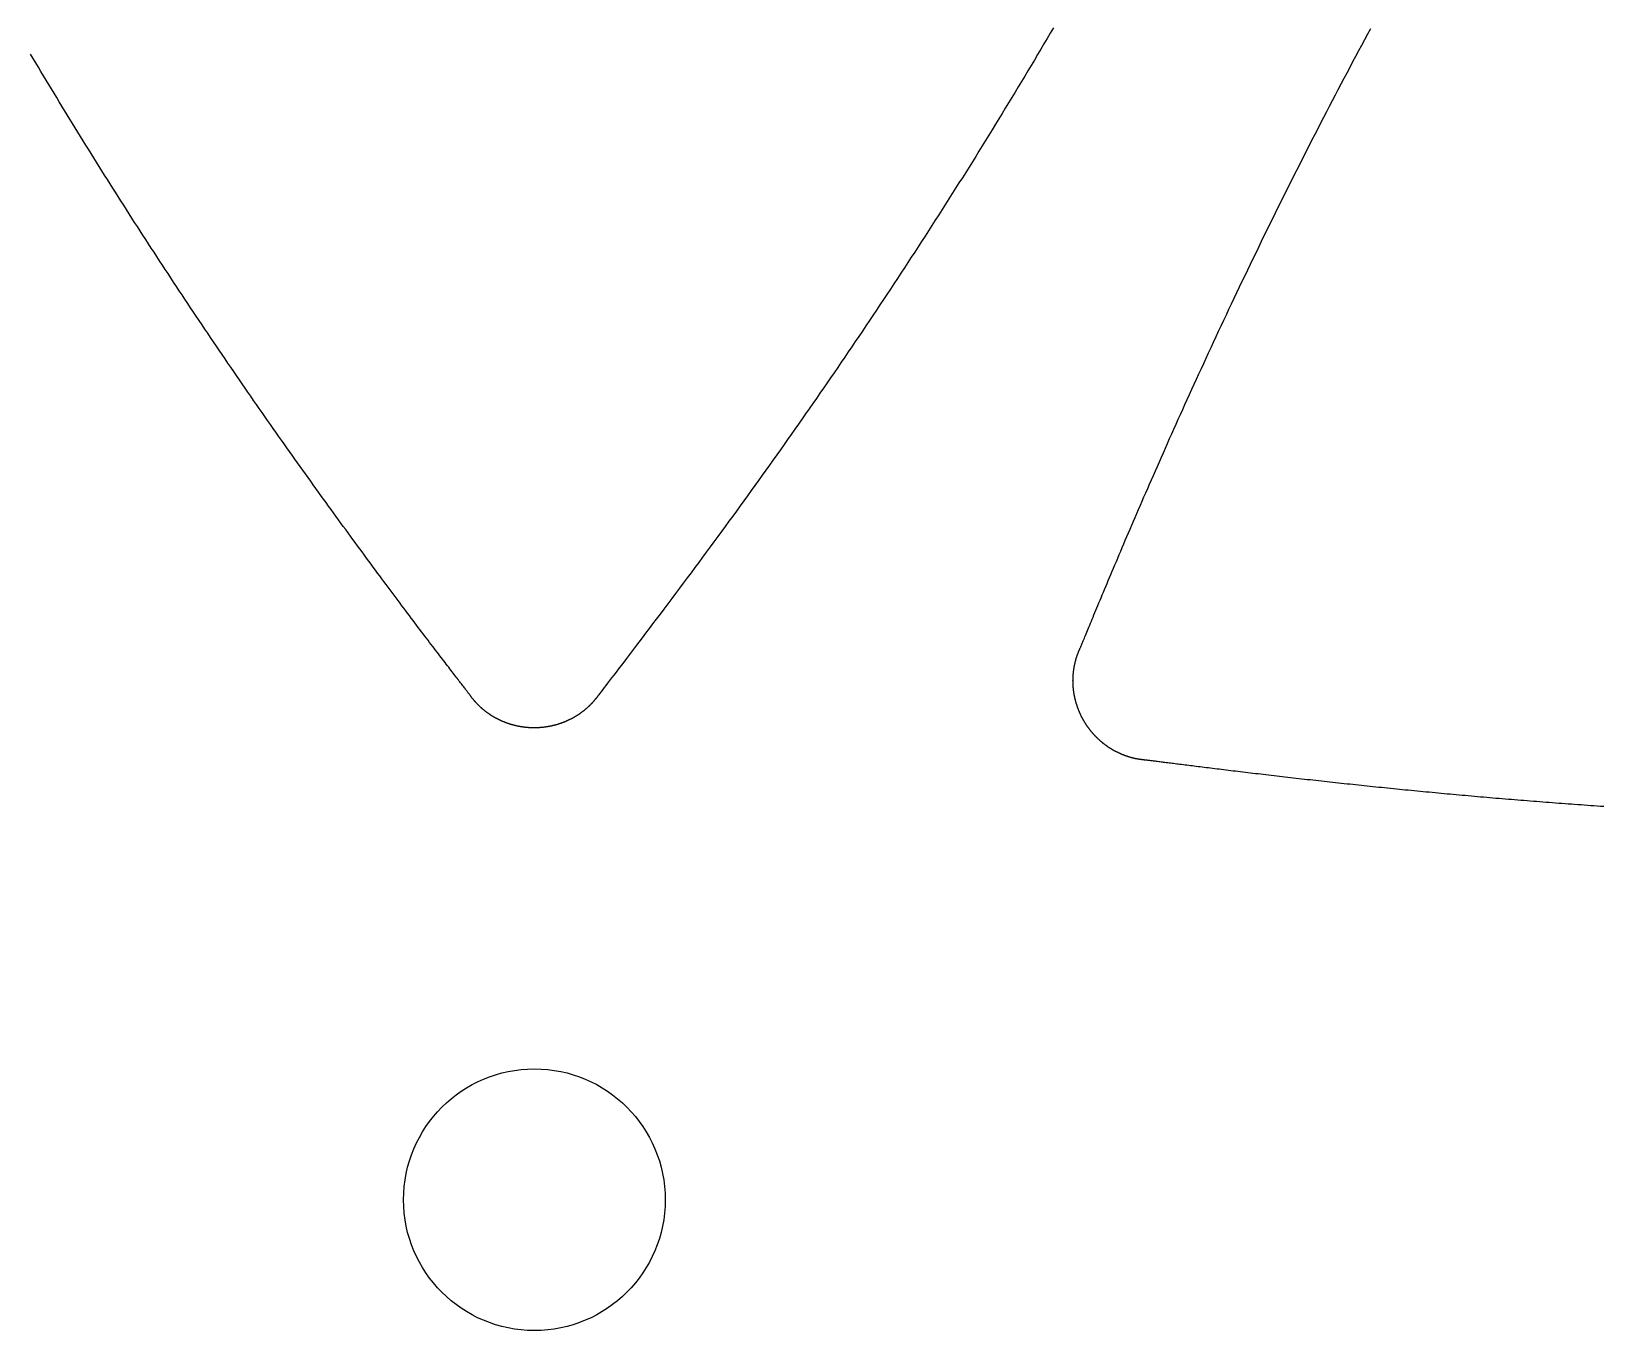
# Model space of a CAD drawing. Extents: x -3 to 136, y 0 to 121.
# Drawn here: x 77.57 to 95.56, y 30.37 to 45.26 of the extents above; entities that cross this region are included whole.
import ezdxf

# ---------------------------------------------------------------- set-up
doc = ezdxf.new("R2010")
doc.units = 0
doc.layers.get('0').update_dxf_attribs({"linetype": 'CONTINUOUS'})

msp = doc.modelspace()

# ---------------------------------------------------------------- linework, layer by layer
for points in [[(89.2837, 45.3009, 0), (89.2474, 45.2391, 0), (89.211, 45.1773, 0), (89.1745, 45.1155, 0), (89.138, 45.0538, 0), (89.1014, 44.9921, 0), (89.0648, 44.9305, 0), (89.028, 44.8689, 0), (88.9912, 44.8073, 0), (88.9543, 44.7457, 0), (88.9173, 44.6842, 0), (88.8803, 44.6227, 0), (88.8432, 44.5613, 0), (88.806, 44.4999, 0), (88.7687, 44.4385, 0), (88.7314, 44.3771, 0), (88.694, 44.3158, 0), (88.6565, 44.2544, 0), (88.6189, 44.1932, 0), (88.5812, 44.1319, 0), (88.5435, 44.0707, 0), (88.5057, 44.0095, 0), (88.4678, 43.9483, 0), (88.4299, 43.8872, 0), (88.3918, 43.8261, 0), (88.3537, 43.765, 0), (88.3155, 43.7039, 0), (88.2773, 43.6428, 0), (88.2389, 43.5818, 0), (88.2005, 43.5208, 0), (88.162, 43.4598, 0), (88.1234, 43.3989, 0), (88.0847, 43.338, 0), (88.046, 43.2771, 0), (88.0072, 43.2162, 0), (87.9683, 43.1553, 0), (87.9293, 43.0945, 0), (87.8902, 43.0336, 0), (87.851, 42.9728, 0), (87.8118, 42.912, 0), (87.7725, 42.8513, 0), (87.7331, 42.7905, 0), (87.6936, 42.7298, 0), (87.6541, 42.6691, 0), (87.6144, 42.6084, 0), (87.5747, 42.5477, 0), (87.5349, 42.487, 0), (87.495, 42.4264, 0), (87.455, 42.3658, 0), (87.4149, 42.3051, 0), (87.3748, 42.2445, 0), (87.3346, 42.184, 0), (87.2943, 42.1235, 0), (87.2541, 42.0632, 0), (87.2138, 42.003, 0), (87.1735, 41.9429, 0), (87.1332, 41.8828, 0), (87.0929, 41.8229, 0), (87.0525, 41.7631, 0), (87.0121, 41.7034, 0), (86.9717, 41.6437, 0), (86.9313, 41.5842, 0), (86.8908, 41.5247, 0), (86.8503, 41.4653, 0), (86.8097, 41.4059, 0), (86.7691, 41.3467, 0), (86.7284, 41.2875, 0), (86.6877, 41.2284, 0), (86.647, 41.1693, 0), (86.6062, 41.1103, 0), (86.5653, 41.0513, 0), (86.5244, 40.9924, 0), (86.4834, 40.9336, 0), (86.4424, 40.8748, 0), (86.4013, 40.816, 0), (86.3601, 40.7573, 0), (86.3189, 40.6986, 0), (86.2776, 40.6399, 0), (86.2363, 40.5812, 0), (86.1948, 40.5226, 0), (86.1533, 40.464, 0), (86.1117, 40.4054, 0), (86.07, 40.3468, 0), (86.0283, 40.2882, 0), (85.9865, 40.2297, 0), (85.9445, 40.1711, 0), (85.9025, 40.1125, 0), (85.8604, 40.054, 0), (85.8182, 39.9954, 0), (85.7759, 39.9368, 0), (85.7335, 39.8782, 0), (85.691, 39.8195, 0), (85.6485, 39.7609, 0), (85.6058, 39.7022, 0), (85.563, 39.6435, 0), (85.5201, 39.5848, 0), (85.477, 39.526, 0), (85.4339, 39.4672, 0), (85.3906, 39.4083, 0), (85.3473, 39.3494, 0), (85.3038, 39.2904, 0), (85.2602, 39.2314, 0), (85.2165, 39.1723, 0), (85.1726, 39.1132, 0), (85.1286, 39.054, 0), (85.0845, 38.9947, 0), (85.0402, 38.9354, 0), (84.9959, 38.876, 0), (84.9513, 38.8165, 0), (84.9067, 38.7569, 0), (84.8619, 38.6973, 0), (84.8173, 38.638, 0), (84.7735, 38.5799, 0), (84.7305, 38.5229, 0), (84.6884, 38.4672, 0), (84.6472, 38.4128, 0), (84.6069, 38.3597, 0), (84.5677, 38.308, 0), (84.5296, 38.2577, 0), (84.4925, 38.209, 0), (84.4566, 38.1619, 0), (84.4219, 38.1164, 0), (84.3885, 38.0725, 0), (84.3564, 38.0304, 0), (84.3256, 37.9901, 0), (84.2962, 37.9516, 0), (84.2683, 37.9151, 0), (84.2418, 37.8805, 0), (84.217, 37.8479, 0), (84.1937, 37.8174, 0), (84.172, 37.7891, 0), (84.1521, 37.7629, 0), (84.1338, 37.739, 0), (84.1174, 37.7173, 0), (84.1028, 37.698, 0), (84.0901, 37.6812, 0), (84.0793, 37.6667, 0), (84.0705, 37.6549, 0), (84.0637, 37.6456, 0)], [(89.5847, 38.1782, 0), (89.5873, 38.1838, 0), (89.5901, 38.1904, 0), (89.5934, 38.1978, 0), (89.5969, 38.2061, 0), (89.6008, 38.2153, 0), (89.6051, 38.2253, 0), (89.6096, 38.2362, 0), (89.6146, 38.2479, 0), (89.6198, 38.2605, 0), (89.6254, 38.2739, 0), (89.6313, 38.2881, 0), (89.6376, 38.3032, 0), (89.6442, 38.3191, 0), (89.6511, 38.3357, 0), (89.6583, 38.3532, 0), (89.6659, 38.3715, 0), (89.6738, 38.3906, 0), (89.682, 38.4105, 0), (89.6905, 38.4311, 0), (89.6994, 38.4525, 0), (89.7086, 38.4747, 0), (89.718, 38.4977, 0), (89.7279, 38.5214, 0), (89.738, 38.5459, 0), (89.7484, 38.5711, 0), (89.7592, 38.597, 0), (89.7702, 38.6237, 0), (89.7816, 38.6511, 0), (89.7933, 38.6792, 0), (89.8053, 38.708, 0), (89.8175, 38.7376, 0), (89.8301, 38.7678, 0), (89.843, 38.7988, 0), (89.8562, 38.8304, 0), (89.8697, 38.8627, 0), (89.8835, 38.8957, 0), (89.8976, 38.9293, 0), (89.912, 38.9637, 0), (89.9267, 38.9986, 0), (89.9417, 39.0343, 0), (89.957, 39.0706, 0), (89.9725, 39.1075, 0), (89.9884, 39.145, 0), (90.0045, 39.1832, 0), (90.021, 39.222, 0), (90.0377, 39.2615, 0), (90.0547, 39.3015, 0), (90.0719, 39.3421, 0), (90.0895, 39.3834, 0), (90.1073, 39.4252, 0), (90.1255, 39.4676, 0), (90.1438, 39.5106, 0), (90.1625, 39.5542, 0), (90.1815, 39.5983, 0), (90.2007, 39.643, 0), (90.2202, 39.6883, 0), (90.2399, 39.7341, 0), (90.26, 39.7804, 0), (90.2803, 39.8273, 0), (90.3008, 39.8747, 0), (90.3216, 39.9227, 0), (90.3427, 39.9711, 0), (90.3641, 40.0201, 0), (90.3857, 40.0696, 0), (90.4076, 40.1196, 0), (90.4297, 40.17, 0), (90.4521, 40.221, 0), (90.4747, 40.2725, 0), (90.4976, 40.3244, 0), (90.5208, 40.3768, 0), (90.5442, 40.4296, 0), (90.5678, 40.4829, 0), (90.5917, 40.5367, 0), (90.6159, 40.5909, 0), (90.6403, 40.6456, 0), (90.6649, 40.7007, 0), (90.6898, 40.7562, 0), (90.7149, 40.8121, 0), (90.7403, 40.8685, 0), (90.7659, 40.9252, 0), (90.7917, 40.9824, 0), (90.8178, 41.04, 0), (90.8441, 41.0979, 0), (90.8706, 41.1563, 0), (90.8974, 41.215, 0), (90.9244, 41.2741, 0), (90.9516, 41.3335, 0), (90.9791, 41.3933, 0), (91.0068, 41.4535, 0), (91.0347, 41.514, 0), (91.0629, 41.5749, 0), (91.0912, 41.6361, 0), (91.1198, 41.6976, 0), (91.1486, 41.7595, 0), (91.1776, 41.8217, 0), (91.2069, 41.8842, 0), (91.2363, 41.947, 0), (91.266, 42.01, 0), (91.2959, 42.0734, 0), (91.326, 42.1371, 0), (91.3563, 42.2011, 0), (91.3868, 42.2653, 0), (91.4175, 42.3298, 0), (91.4485, 42.3946, 0), (91.4796, 42.4596, 0), (91.5109, 42.5249, 0), (91.5425, 42.5904, 0), (91.5741, 42.6559, 0), (91.6058, 42.7214, 0), (91.6376, 42.7869, 0), (91.6694, 42.8522, 0), (91.7012, 42.9175, 0), (91.7331, 42.9828, 0), (91.7651, 43.0479, 0), (91.7971, 43.113, 0), (91.8292, 43.1781, 0), (91.8614, 43.2431, 0), (91.8936, 43.308, 0), (91.9258, 43.3728, 0), (91.9581, 43.4376, 0), (91.9905, 43.5024, 0), (92.0229, 43.567, 0), (92.0554, 43.6317, 0), (92.0879, 43.6962, 0), (92.1205, 43.7607, 0), (92.1532, 43.8251, 0), (92.1859, 43.8895, 0), (92.2187, 43.9538, 0), (92.2515, 44.0181, 0), (92.2844, 44.0823, 0), (92.3173, 44.1465, 0), (92.3503, 44.2106, 0), (92.3834, 44.2746, 0), (92.4165, 44.3386, 0), (92.4497, 44.4025, 0), (92.4829, 44.4664, 0), (92.5163, 44.5302, 0), (92.5496, 44.594, 0), (92.5831, 44.6577, 0), (92.6165, 44.7213, 0), (92.6501, 44.7849, 0), (92.6837, 44.8485, 0), (92.7174, 44.912, 0), (92.7511, 44.9755, 0), (92.7849, 45.0389, 0), (92.8188, 45.1022, 0), (92.8527, 45.1655, 0), (92.8867, 45.2288, 0), (92.9208, 45.292, 0)], [(82.5973, 37.6456, 0), (82.5944, 37.6496, 0), (82.5911, 37.6541, 0), (82.5874, 37.6591, 0), (82.5834, 37.6646, 0), (82.5789, 37.6706, 0), (82.574, 37.677, 0), (82.5688, 37.684, 0), (82.5632, 37.6914, 0), (82.5573, 37.6992, 0), (82.5509, 37.7076, 0), (82.5442, 37.7164, 0), (82.5371, 37.7257, 0), (82.5297, 37.7355, 0), (82.5219, 37.7457, 0), (82.5137, 37.7564, 0), (82.5052, 37.7675, 0), (82.4963, 37.7791, 0), (82.4871, 37.7911, 0), (82.4775, 37.8036, 0), (82.4676, 37.8165, 0), (82.4573, 37.8299, 0), (82.4467, 37.8438, 0), (82.4358, 37.858, 0), (82.4245, 37.8727, 0), (82.4129, 37.8879, 0), (82.4009, 37.9035, 0), (82.3886, 37.9195, 0), (82.376, 37.9359, 0), (82.3631, 37.9528, 0), (82.3499, 37.9701, 0), (82.3363, 37.9878, 0), (82.3224, 38.0059, 0), (82.3082, 38.0245, 0), (82.2937, 38.0435, 0), (82.2788, 38.0629, 0), (82.2637, 38.0827, 0), (82.2483, 38.1029, 0), (82.2325, 38.1235, 0), (82.2165, 38.1445, 0), (82.2001, 38.166, 0), (82.1835, 38.1878, 0), (82.1666, 38.21, 0), (82.1494, 38.2326, 0), (82.1319, 38.2556, 0), (82.1141, 38.279, 0), (82.096, 38.3028, 0), (82.0776, 38.327, 0), (82.059, 38.3516, 0), (82.0401, 38.3765, 0), (82.0209, 38.4019, 0), (82.0015, 38.4276, 0), (81.9817, 38.4537, 0), (81.9618, 38.4801, 0), (81.9415, 38.5069, 0), (81.921, 38.5341, 0), (81.9002, 38.5617, 0), (81.8792, 38.5896, 0), (81.8579, 38.6179, 0), (81.8364, 38.6465, 0), (81.8146, 38.6755, 0), (81.7926, 38.7049, 0), (81.7703, 38.7346, 0), (81.7478, 38.7647, 0), (81.7251, 38.7951, 0), (81.7021, 38.8258, 0), (81.6789, 38.8569, 0), (81.6554, 38.8884, 0), (81.6318, 38.9201, 0), (81.6079, 38.9523, 0), (81.5837, 38.9847, 0), (81.5594, 39.0175, 0), (81.5348, 39.0506, 0), (81.51, 39.084, 0), (81.485, 39.1178, 0), (81.4598, 39.1519, 0), (81.4344, 39.1863, 0), (81.4088, 39.221, 0), (81.383, 39.256, 0), (81.3569, 39.2914, 0), (81.3307, 39.3271, 0), (81.3043, 39.363, 0), (81.2776, 39.3993, 0), (81.2508, 39.4359, 0), (81.2238, 39.4728, 0), (81.1966, 39.51, 0), (81.1693, 39.5475, 0), (81.1417, 39.5853, 0), (81.114, 39.6233, 0), (81.086, 39.6617, 0), (81.058, 39.7004, 0), (81.0297, 39.7393, 0), (81.0013, 39.7785, 0), (80.9727, 39.818, 0), (80.9439, 39.8578, 0), (80.915, 39.8979, 0), (80.8859, 39.9382, 0), (80.8566, 39.9788, 0), (80.8272, 40.0197, 0), (80.7977, 40.0609, 0), (80.768, 40.1023, 0), (80.7381, 40.144, 0), (80.7081, 40.1859, 0), (80.678, 40.2281, 0), (80.6477, 40.2706, 0), (80.6173, 40.3133, 0), (80.5867, 40.3563, 0), (80.5561, 40.3995, 0), (80.5252, 40.4429, 0), (80.4943, 40.4866, 0), (80.4632, 40.5306, 0), (80.432, 40.5748, 0), (80.4007, 40.6192, 0), (80.3693, 40.6639, 0), (80.3377, 40.7088, 0), (80.3061, 40.7539, 0), (80.2743, 40.7993, 0), (80.2424, 40.8449, 0), (80.2104, 40.8907, 0), (80.1783, 40.9367, 0), (80.1462, 40.983, 0), (80.1139, 41.0294, 0), (80.0815, 41.0761, 0), (80.049, 41.123, 0), (80.0164, 41.1702, 0), (79.9838, 41.2175, 0), (79.951, 41.265, 0), (79.9182, 41.3127, 0), (79.8853, 41.3607, 0), (79.8523, 41.4088, 0), (79.8192, 41.4572, 0), (79.7861, 41.5057, 0), (79.7529, 41.5544, 0), (79.7197, 41.6031, 0), (79.6866, 41.6518, 0), (79.6536, 41.7006, 0), (79.6206, 41.7493, 0), (79.5877, 41.7981, 0), (79.5548, 41.8468, 0), (79.5219, 41.8956, 0), (79.4892, 41.9444, 0), (79.4564, 41.9932, 0), (79.4238, 42.042, 0), (79.3912, 42.0908, 0), (79.3586, 42.1396, 0), (79.3261, 42.1885, 0), (79.2936, 42.2373, 0), (79.2612, 42.2862, 0), (79.2289, 42.335, 0), (79.1966, 42.3839, 0), (79.1643, 42.4328, 0), (79.1321, 42.4817, 0), (79.1, 42.5307, 0), (79.0679, 42.5796, 0), (79.0359, 42.6286, 0), (79.0039, 42.6775, 0), (78.972, 42.7265, 0), (78.9401, 42.7755, 0), (78.9082, 42.8245, 0), (78.8765, 42.8735, 0), (78.8447, 42.9226, 0), (78.813, 42.9716, 0), (78.7814, 43.0207, 0), (78.7498, 43.0698, 0), (78.7183, 43.1189, 0), (78.6868, 43.168, 0), (78.6554, 43.2171, 0), (78.624, 43.2663, 0), (78.5927, 43.3154, 0), (78.5614, 43.3646, 0), (78.5302, 43.4138, 0), (78.499, 43.463, 0), (78.4679, 43.5122, 0), (78.4368, 43.5615, 0), (78.4058, 43.6107, 0), (78.3748, 43.66, 0), (78.3439, 43.7093, 0), (78.313, 43.7587, 0), (78.2822, 43.808, 0), (78.2514, 43.8574, 0), (78.2207, 43.9067, 0), (78.19, 43.9561, 0), (78.1594, 44.0055, 0), (78.1288, 44.055, 0), (78.0982, 44.1044, 0), (78.0678, 44.1539, 0), (78.0373, 44.2034, 0), (78.0069, 44.2529, 0), (77.9766, 44.3025, 0), (77.9463, 44.352, 0), (77.916, 44.4016, 0), (77.8858, 44.4512, 0), (77.8557, 44.5008, 0), (77.8256, 44.5505, 0), (77.7955, 44.6001, 0), (77.7655, 44.6498, 0), (77.7355, 44.6995, 0), (77.7056, 44.7493, 0), (77.6757, 44.799, 0), (77.6459, 44.8488, 0), (77.6161, 44.8986, 0), (77.5864, 44.9484, 0), (77.5567, 44.9983, 0)], [(90.3179, 36.9083, 0), (90.3135, 36.9087, 0), (90.309, 36.9092, 0), (90.3046, 36.9097, 0), (90.3002, 36.9102, 0), (90.2958, 36.9107, 0), (90.2914, 36.9113, 0), (90.2869, 36.9119, 0), (90.2825, 36.9125, 0), (90.2781, 36.9132, 0), (90.2737, 36.9138, 0), (90.2693, 36.9145, 0), (90.2649, 36.9152, 0), (90.2605, 36.9159, 0), (90.2562, 36.9167, 0), (90.2518, 36.9175, 0), (90.2474, 36.9183, 0), (90.243, 36.9191, 0), (90.2387, 36.9199, 0), (90.2343, 36.9208, 0), (90.2299, 36.9217, 0), (90.2256, 36.9226, 0), (90.2212, 36.9235, 0), (90.2169, 36.9244, 0), (90.2126, 36.9254, 0), (90.2082, 36.9264, 0), (90.2039, 36.9274, 0), (90.1996, 36.9285, 0), (90.1953, 36.9295, 0), (90.191, 36.9306, 0), (90.1867, 36.9317, 0), (90.1824, 36.9329, 0), (90.1781, 36.934, 0), (90.1738, 36.9352, 0), (90.1695, 36.9364, 0), (90.1652, 36.9376, 0), (90.161, 36.9388, 0), (90.1567, 36.9401, 0), (90.1524, 36.9414, 0), (90.1482, 36.9427, 0), (90.1439, 36.944, 0), (90.1397, 36.9453, 0), (90.1355, 36.9467, 0), (90.1313, 36.9481, 0), (90.127, 36.9495, 0), (90.1228, 36.9509, 0), (90.1186, 36.9524, 0), (90.1144, 36.9539, 0), (90.1102, 36.9554, 0), (90.1061, 36.9569, 0), (90.1019, 36.9584, 0), (90.0977, 36.96, 0), (90.0936, 36.9616, 0), (90.0894, 36.9632, 0), (90.0853, 36.9648, 0), (90.0811, 36.9664, 0), (90.077, 36.9681, 0), (90.0729, 36.9698, 0), (90.0688, 36.9715, 0), (90.0647, 36.9732, 0), (90.0606, 36.975, 0), (90.0565, 36.9767, 0), (90.0524, 36.9785, 0), (90.0483, 36.9803, 0), (90.0443, 36.9822, 0), (90.0402, 36.984, 0), (90.0362, 36.9859, 0), (90.0321, 36.9878, 0), (90.0281, 36.9897, 0), (90.0241, 36.9916, 0), (90.0201, 36.9936, 0), (90.0161, 36.9956, 0), (90.0121, 36.9975, 0), (90.0081, 36.9996, 0), (90.0041, 37.0016, 0), (90.0002, 37.0036, 0), (89.9962, 37.0057, 0), (89.9923, 37.0078, 0), (89.9884, 37.0099, 0), (89.9845, 37.0121, 0), (89.9805, 37.0142, 0), (89.9767, 37.0164, 0), (89.9728, 37.0186, 0), (89.9689, 37.0208, 0), (89.965, 37.023, 0), (89.9612, 37.0252, 0), (89.9574, 37.0275, 0), (89.9535, 37.0298, 0), (89.9497, 37.0321, 0), (89.9459, 37.0344, 0), (89.9421, 37.0367, 0), (89.9383, 37.0391, 0), (89.9346, 37.0415, 0), (89.9308, 37.0439, 0), (89.9271, 37.0463, 0), (89.9234, 37.0487, 0), (89.9196, 37.0511, 0), (89.9159, 37.0536, 0), (89.9122, 37.0561, 0), (89.9086, 37.0586, 0), (89.9049, 37.0611, 0), (89.9012, 37.0636, 0), (89.8976, 37.0662, 0), (89.894, 37.0688, 0), (89.8903, 37.0714, 0), (89.8867, 37.074, 0), (89.8831, 37.0766, 0), (89.8796, 37.0792, 0), (89.876, 37.0819, 0), (89.8724, 37.0846, 0), (89.8689, 37.0873, 0), (89.8654, 37.09, 0), (89.8619, 37.0927, 0), (89.8584, 37.0955, 0), (89.8549, 37.0982, 0), (89.8514, 37.101, 0), (89.8479, 37.1038, 0), (89.8445, 37.1066, 0), (89.8411, 37.1094, 0), (89.8376, 37.1123, 0), (89.8342, 37.1152, 0), (89.8308, 37.118, 0), (89.8275, 37.1209, 0), (89.8241, 37.1239, 0), (89.8208, 37.1268, 0), (89.8174, 37.1297, 0), (89.8141, 37.1327, 0), (89.8108, 37.1357, 0), (89.8075, 37.1387, 0), (89.8042, 37.1417, 0), (89.801, 37.1447, 0), (89.7977, 37.1478, 0), (89.7945, 37.1508, 0), (89.7912, 37.1539, 0), (89.788, 37.157, 0), (89.7848, 37.1601, 0), (89.7817, 37.1632, 0), (89.7785, 37.1664, 0), (89.7754, 37.1695, 0), (89.7722, 37.1727, 0), (89.7691, 37.1759, 0), (89.766, 37.1791, 0), (89.7629, 37.1823, 0), (89.7598, 37.1855, 0), (89.7568, 37.1888, 0), (89.7537, 37.1921, 0), (89.7507, 37.1953, 0), (89.7477, 37.1986, 0), (89.7447, 37.2019, 0), (89.7417, 37.2053, 0), (89.7388, 37.2086, 0), (89.7358, 37.212, 0), (89.7329, 37.2153, 0), (89.73, 37.2187, 0), (89.7271, 37.2221, 0), (89.7242, 37.2255, 0), (89.7213, 37.2289, 0), (89.7185, 37.2324, 0), (89.7157, 37.2358, 0), (89.7129, 37.2393, 0), (89.7101, 37.2427, 0), (89.7073, 37.2462, 0), (89.7045, 37.2497, 0), (89.7018, 37.2532, 0), (89.6991, 37.2568, 0), (89.6963, 37.2603, 0), (89.6937, 37.2638, 0), (89.691, 37.2674, 0), (89.6883, 37.271, 0), (89.6857, 37.2746, 0), (89.6831, 37.2782, 0), (89.6805, 37.2818, 0), (89.6779, 37.2854, 0), (89.6753, 37.289, 0), (89.6728, 37.2927, 0), (89.6702, 37.2963, 0), (89.6677, 37.3, 0), (89.6652, 37.3037, 0), (89.6627, 37.3074, 0), (89.6603, 37.3111, 0), (89.6578, 37.3148, 0), (89.6554, 37.3186, 0), (89.653, 37.3223, 0), (89.6506, 37.326, 0), (89.6482, 37.3298, 0), (89.6459, 37.3336, 0), (89.6436, 37.3374, 0), (89.6412, 37.3412, 0), (89.6389, 37.345, 0), (89.6367, 37.3488, 0), (89.6344, 37.3526, 0), (89.6322, 37.3565, 0), (89.6299, 37.3603, 0), (89.6277, 37.3642, 0), (89.6255, 37.3681, 0), (89.6234, 37.372, 0), (89.6212, 37.3759, 0), (89.6191, 37.3798, 0), (89.617, 37.3837, 0), (89.6149, 37.3876, 0), (89.6128, 37.3915, 0), (89.6108, 37.3955, 0), (89.6087, 37.3994, 0), (89.6067, 37.4034, 0), (89.6047, 37.4074, 0), (89.6027, 37.4114, 0), (89.6008, 37.4154, 0), (89.5988, 37.4194, 0), (89.5969, 37.4234, 0), (89.595, 37.4274, 0), (89.5931, 37.4315, 0), (89.5912, 37.4355, 0), (89.5894, 37.4395, 0), (89.5876, 37.4436, 0), (89.5858, 37.4477, 0), (89.584, 37.4518, 0), (89.5822, 37.4559, 0), (89.5805, 37.46, 0), (89.5787, 37.4641, 0), (89.577, 37.4682, 0), (89.5753, 37.4723, 0), (89.5737, 37.4764, 0), (89.572, 37.4806, 0), (89.5704, 37.4847, 0), (89.5688, 37.4889, 0), (89.5672, 37.4931, 0), (89.5656, 37.4972, 0), (89.5641, 37.5014, 0), (89.5625, 37.5056, 0), (89.561, 37.5098, 0), (89.5595, 37.514, 0), (89.5581, 37.5183, 0), (89.5566, 37.5225, 0), (89.5552, 37.5267, 0), (89.5538, 37.5309, 0), (89.5524, 37.5352, 0), (89.551, 37.5394, 0), (89.5497, 37.5437, 0), (89.5483, 37.5479, 0), (89.547, 37.5522, 0), (89.5458, 37.5565, 0), (89.5445, 37.5607, 0), (89.5433, 37.565, 0), (89.542, 37.5693, 0), (89.5408, 37.5736, 0), (89.5397, 37.5779, 0), (89.5385, 37.5822, 0), (89.5374, 37.5865, 0), (89.5362, 37.5908, 0), (89.5351, 37.5951, 0), (89.5341, 37.5994, 0), (89.533, 37.6038, 0), (89.532, 37.6081, 0), (89.531, 37.6124, 0), (89.53, 37.6168, 0), (89.529, 37.6211, 0), (89.5281, 37.6255, 0), (89.5271, 37.6298, 0), (89.5262, 37.6342, 0), (89.5254, 37.6385, 0), (89.5245, 37.6429, 0), (89.5237, 37.6473, 0), (89.5228, 37.6516, 0), (89.522, 37.656, 0), (89.5213, 37.6604, 0), (89.5205, 37.6648, 0), (89.5198, 37.6691, 0), (89.5191, 37.6735, 0), (89.5184, 37.6779, 0), (89.5177, 37.6823, 0), (89.517, 37.6867, 0), (89.5164, 37.6911, 0), (89.5158, 37.6955, 0), (89.5152, 37.6999, 0), (89.5147, 37.7044, 0), (89.5141, 37.7088, 0), (89.5136, 37.7132, 0), (89.5131, 37.7176, 0), (89.5126, 37.722, 0), (89.5122, 37.7265, 0), (89.5117, 37.7309, 0), (89.5113, 37.7353, 0), (89.5109, 37.7397, 0), (89.5106, 37.7442, 0), (89.5102, 37.7486, 0), (89.5099, 37.753, 0), (89.5096, 37.7575, 0), (89.5093, 37.7619, 0), (89.5091, 37.7664, 0), (89.5088, 37.7708, 0), (89.5086, 37.7753, 0), (89.5084, 37.7797, 0), (89.5082, 37.7842, 0), (89.5081, 37.7886, 0), (89.508, 37.7931, 0), (89.5079, 37.7975, 0), (89.5078, 37.802, 0), (89.5077, 37.8064, 0), (89.5077, 37.8109, 0), (89.5076, 37.8153, 0), (89.5076, 37.8198, 0), (89.5077, 37.8242, 0), (89.5077, 37.8287, 0), (89.5078, 37.8332, 0), (89.5079, 37.8376, 0), (89.508, 37.8421, 0), (89.5081, 37.8465, 0), (89.5083, 37.851, 0), (89.5085, 37.8554, 0), (89.5087, 37.8599, 0), (89.5089, 37.8644, 0), (89.5091, 37.8688, 0), (89.5094, 37.8733, 0), (89.5097, 37.8777, 0), (89.51, 37.8822, 0), (89.5104, 37.8866, 0), (89.5107, 37.891, 0), (89.5111, 37.8955, 0), (89.5115, 37.8999, 0), (89.5119, 37.9044, 0), (89.5124, 37.9088, 0), (89.5128, 37.9132, 0), (89.5133, 37.9176, 0), (89.5138, 37.9221, 0), (89.5144, 37.9265, 0), (89.5149, 37.9309, 0), (89.5155, 37.9353, 0), (89.5161, 37.9397, 0), (89.5167, 37.9441, 0), (89.5174, 37.9485, 0), (89.518, 37.9529, 0), (89.5187, 37.9573, 0), (89.5194, 37.9617, 0), (89.5202, 37.9661, 0), (89.5209, 37.9705, 0), (89.5217, 37.9748, 0), (89.5225, 37.9792, 0), (89.5233, 37.9836, 0), (89.5242, 37.988, 0), (89.525, 37.9923, 0), (89.5259, 37.9967, 0), (89.5268, 38.001, 0), (89.5278, 38.0054, 0), (89.5287, 38.0097, 0), (89.5297, 38.014, 0), (89.5307, 38.0184, 0), (89.5317, 38.0227, 0), (89.5327, 38.027, 0), (89.5338, 38.0313, 0), (89.5349, 38.0356, 0), (89.536, 38.0399, 0), (89.5371, 38.0442, 0), (89.5383, 38.0485, 0), (89.5394, 38.0528, 0), (89.5406, 38.0571, 0), (89.5418, 38.0614, 0), (89.5431, 38.0656, 0), (89.5443, 38.0699, 0), (89.5456, 38.0741, 0), (89.5469, 38.0784, 0), (89.5482, 38.0826, 0), (89.5496, 38.0869, 0), (89.551, 38.0911, 0), (89.5523, 38.0953, 0), (89.5538, 38.0995, 0), (89.5552, 38.1037, 0), (89.5566, 38.1079, 0), (89.5581, 38.1121, 0), (89.5596, 38.1163, 0), (89.5611, 38.1205, 0), (89.5627, 38.1247, 0), (89.5642, 38.1288, 0), (89.5658, 38.133, 0), (89.5674, 38.1371, 0), (89.5691, 38.1413, 0), (89.5707, 38.1454, 0), (89.5724, 38.1495, 0), (89.5741, 38.1537, 0), (89.5758, 38.1578, 0), (89.5775, 38.1619, 0), (89.5793, 38.166, 0), (89.5811, 38.17, 0), (89.5829, 38.1741, 0), (89.5847, 38.1782, 0)], [(84.0637, 37.6456, 0), (84.0611, 37.6419, 0), (84.0585, 37.6383, 0), (84.0558, 37.6348, 0), (84.0532, 37.6312, 0), (84.0505, 37.6276, 0), (84.0478, 37.6241, 0), (84.0451, 37.6206, 0), (84.0423, 37.617, 0), (84.0396, 37.6135, 0), (84.0368, 37.6101, 0), (84.034, 37.6066, 0), (84.0312, 37.6031, 0), (84.0284, 37.5997, 0), (84.0256, 37.5963, 0), (84.0227, 37.5929, 0), (84.0198, 37.5895, 0), (84.0169, 37.5861, 0), (84.014, 37.5827, 0), (84.0111, 37.5794, 0), (84.0081, 37.5761, 0), (84.0052, 37.5728, 0), (84.0022, 37.5695, 0), (83.9992, 37.5662, 0), (83.9962, 37.5629, 0), (83.9932, 37.5596, 0), (83.9901, 37.5564, 0), (83.9871, 37.5532, 0), (83.984, 37.55, 0), (83.9809, 37.5468, 0), (83.9778, 37.5436, 0), (83.9746, 37.5405, 0), (83.9715, 37.5373, 0), (83.9683, 37.5342, 0), (83.9652, 37.5311, 0), (83.962, 37.528, 0), (83.9588, 37.5249, 0), (83.9556, 37.5219, 0), (83.9523, 37.5188, 0), (83.9491, 37.5158, 0), (83.9458, 37.5128, 0), (83.9425, 37.5098, 0), (83.9392, 37.5068, 0), (83.9359, 37.5038, 0), (83.9326, 37.5009, 0), (83.9292, 37.498, 0), (83.9259, 37.495, 0), (83.9225, 37.4921, 0), (83.9191, 37.4893, 0), (83.9157, 37.4864, 0), (83.9123, 37.4836, 0), (83.9088, 37.4807, 0), (83.9054, 37.4779, 0), (83.9019, 37.4751, 0), (83.8985, 37.4723, 0), (83.895, 37.4696, 0), (83.8915, 37.4668, 0), (83.8879, 37.4641, 0), (83.8844, 37.4614, 0), (83.8809, 37.4587, 0), (83.8773, 37.4561, 0), (83.8737, 37.4534, 0), (83.8701, 37.4508, 0), (83.8665, 37.4481, 0), (83.8629, 37.4455, 0), (83.8593, 37.443, 0), (83.8556, 37.4404, 0), (83.852, 37.4378, 0), (83.8483, 37.4353, 0), (83.8446, 37.4328, 0), (83.8409, 37.4303, 0), (83.8372, 37.4278, 0), (83.8335, 37.4254, 0), (83.8298, 37.4229, 0), (83.826, 37.4205, 0), (83.8223, 37.4181, 0), (83.8185, 37.4157, 0), (83.8147, 37.4133, 0), (83.8109, 37.411, 0), (83.8071, 37.4087, 0), (83.8033, 37.4064, 0), (83.7995, 37.4041, 0), (83.7956, 37.4018, 0), (83.7918, 37.3996, 0), (83.7879, 37.3973, 0), (83.7841, 37.3951, 0), (83.7802, 37.3929, 0), (83.7763, 37.3907, 0), (83.7724, 37.3886, 0), (83.7685, 37.3865, 0), (83.7646, 37.3843, 0), (83.7606, 37.3823, 0), (83.7567, 37.3802, 0), (83.7528, 37.3781, 0), (83.7488, 37.3761, 0), (83.7448, 37.3741, 0), (83.7408, 37.3721, 0), (83.7369, 37.3701, 0), (83.7329, 37.3681, 0), (83.7289, 37.3662, 0), (83.7248, 37.3643, 0), (83.7208, 37.3624, 0), (83.7168, 37.3605, 0), (83.7127, 37.3587, 0), (83.7087, 37.3568, 0), (83.7046, 37.355, 0), (83.7006, 37.3532, 0), (83.6965, 37.3514, 0), (83.6924, 37.3497, 0), (83.6883, 37.3479, 0), (83.6842, 37.3462, 0), (83.6801, 37.3445, 0), (83.676, 37.3428, 0), (83.6718, 37.3412, 0), (83.6677, 37.3395, 0), (83.6636, 37.3379, 0), (83.6594, 37.3363, 0), (83.6552, 37.3347, 0), (83.6511, 37.3332, 0), (83.6469, 37.3316, 0), (83.6427, 37.3301, 0), (83.6385, 37.3286, 0), (83.6343, 37.3272, 0), (83.6301, 37.3257, 0), (83.6259, 37.3243, 0), (83.6217, 37.3228, 0), (83.6175, 37.3215, 0), (83.6132, 37.3201, 0), (83.609, 37.3187, 0), (83.6047, 37.3174, 0), (83.6005, 37.3161, 0), (83.5962, 37.3148, 0), (83.5919, 37.3135, 0), (83.5877, 37.3123, 0), (83.5834, 37.311, 0), (83.5791, 37.3098, 0), (83.5748, 37.3086, 0), (83.5705, 37.3075, 0), (83.5662, 37.3063, 0), (83.5619, 37.3052, 0), (83.5575, 37.3041, 0), (83.5532, 37.303, 0), (83.5489, 37.3019, 0), (83.5446, 37.3009, 0), (83.5402, 37.2999, 0), (83.5359, 37.2989, 0), (83.5315, 37.2979, 0), (83.5271, 37.2969, 0), (83.5228, 37.296, 0), (83.5184, 37.2951, 0), (83.514, 37.2942, 0), (83.5097, 37.2933, 0), (83.5053, 37.2924, 0), (83.5009, 37.2916, 0), (83.4965, 37.2908, 0), (83.4921, 37.29, 0), (83.4877, 37.2892, 0), (83.4833, 37.2885, 0), (83.4789, 37.2878, 0), (83.4745, 37.2871, 0), (83.4701, 37.2864, 0), (83.4657, 37.2857, 0), (83.4613, 37.2851, 0), (83.4569, 37.2845, 0), (83.4525, 37.2839, 0), (83.4481, 37.2833, 0), (83.4437, 37.2827, 0), (83.4392, 37.2822, 0), (83.4348, 37.2817, 0), (83.4304, 37.2812, 0), (83.426, 37.2807, 0), (83.4215, 37.2803, 0), (83.4171, 37.2798, 0), (83.4127, 37.2794, 0), (83.4082, 37.2791, 0), (83.4038, 37.2787, 0), (83.3994, 37.2783, 0), (83.3949, 37.278, 0), (83.3905, 37.2777, 0), (83.386, 37.2775, 0), (83.3816, 37.2772, 0), (83.3772, 37.277, 0), (83.3727, 37.2767, 0), (83.3683, 37.2766, 0), (83.3638, 37.2764, 0), (83.3594, 37.2762, 0), (83.3549, 37.2761, 0), (83.3505, 37.276, 0), (83.346, 37.2759, 0), (83.3416, 37.2759, 0), (83.3371, 37.2758, 0), (83.3327, 37.2758, 0), (83.3282, 37.2758, 0), (83.3238, 37.2758, 0), (83.3193, 37.2759, 0), (83.3149, 37.2759, 0), (83.3104, 37.276, 0), (83.306, 37.2761, 0), (83.3015, 37.2762, 0), (83.2971, 37.2764, 0), (83.2926, 37.2766, 0), (83.2882, 37.2768, 0), (83.2838, 37.277, 0), (83.2793, 37.2772, 0), (83.2749, 37.2775, 0), (83.2704, 37.2777, 0), (83.266, 37.278, 0), (83.2615, 37.2784, 0), (83.2571, 37.2787, 0), (83.2527, 37.2791, 0), (83.2482, 37.2795, 0), (83.2438, 37.2799, 0), (83.2394, 37.2803, 0), (83.2349, 37.2807, 0), (83.2305, 37.2812, 0), (83.2261, 37.2817, 0), (83.2216, 37.2822, 0), (83.2172, 37.2828, 0), (83.2128, 37.2833, 0), (83.2084, 37.2839, 0), (83.204, 37.2845, 0), (83.1995, 37.2851, 0), (83.1951, 37.2857, 0), (83.1907, 37.2864, 0), (83.1863, 37.2871, 0), (83.1819, 37.2878, 0), (83.1775, 37.2885, 0), (83.1731, 37.2893, 0), (83.1687, 37.2901, 0), (83.1643, 37.2908, 0), (83.1599, 37.2917, 0), (83.1555, 37.2925, 0), (83.1511, 37.2933, 0), (83.1468, 37.2942, 0), (83.1424, 37.2951, 0), (83.138, 37.296, 0), (83.1337, 37.297, 0), (83.1293, 37.2979, 0), (83.125, 37.2989, 0), (83.1206, 37.2999, 0), (83.1163, 37.3009, 0), (83.112, 37.302, 0), (83.1076, 37.3031, 0), (83.1033, 37.3041, 0), (83.099, 37.3052, 0), (83.0947, 37.3064, 0), (83.0904, 37.3075, 0), (83.0861, 37.3087, 0), (83.0818, 37.3099, 0), (83.0775, 37.3111, 0), (83.0732, 37.3123, 0), (83.069, 37.3136, 0), (83.0647, 37.3148, 0), (83.0604, 37.3161, 0), (83.0562, 37.3174, 0), (83.0519, 37.3188, 0), (83.0477, 37.3201, 0), (83.0435, 37.3215, 0), (83.0392, 37.3229, 0), (83.035, 37.3243, 0), (83.0308, 37.3257, 0), (83.0266, 37.3272, 0), (83.0224, 37.3287, 0), (83.0182, 37.3302, 0), (83.014, 37.3317, 0), (83.0099, 37.3332, 0), (83.0057, 37.3348, 0), (83.0015, 37.3364, 0), (82.9974, 37.338, 0), (82.9933, 37.3396, 0), (82.9891, 37.3412, 0), (82.985, 37.3429, 0), (82.9809, 37.3446, 0), (82.9768, 37.3463, 0), (82.9727, 37.348, 0), (82.9686, 37.3497, 0), (82.9645, 37.3515, 0), (82.9604, 37.3532, 0), (82.9563, 37.355, 0), (82.9523, 37.3569, 0), (82.9482, 37.3587, 0), (82.9442, 37.3606, 0), (82.9402, 37.3624, 0), (82.9361, 37.3643, 0), (82.9321, 37.3662, 0), (82.9281, 37.3682, 0), (82.9241, 37.3701, 0), (82.9201, 37.3721, 0), (82.9162, 37.3741, 0), (82.9122, 37.3761, 0), (82.9082, 37.3782, 0), (82.9043, 37.3802, 0), (82.9003, 37.3823, 0), (82.8964, 37.3844, 0), (82.8925, 37.3865, 0), (82.8886, 37.3886, 0), (82.8847, 37.3908, 0), (82.8808, 37.393, 0), (82.8769, 37.3952, 0), (82.8731, 37.3974, 0), (82.8692, 37.3996, 0), (82.8653, 37.4019, 0), (82.8615, 37.4041, 0), (82.8577, 37.4064, 0), (82.8539, 37.4087, 0), (82.8501, 37.4111, 0), (82.8463, 37.4134, 0), (82.8425, 37.4158, 0), (82.8387, 37.4182, 0), (82.835, 37.4206, 0), (82.8312, 37.423, 0), (82.8275, 37.4254, 0), (82.8238, 37.4279, 0), (82.8201, 37.4304, 0), (82.8164, 37.4328, 0), (82.8127, 37.4354, 0), (82.809, 37.4379, 0), (82.8054, 37.4404, 0), (82.8017, 37.443, 0), (82.7981, 37.4456, 0), (82.7945, 37.4482, 0), (82.7909, 37.4508, 0), (82.7873, 37.4534, 0), (82.7837, 37.4561, 0), (82.7802, 37.4588, 0), (82.7766, 37.4615, 0), (82.7731, 37.4642, 0), (82.7696, 37.4669, 0), (82.7661, 37.4696, 0), (82.7626, 37.4724, 0), (82.7591, 37.4752, 0), (82.7556, 37.478, 0), (82.7522, 37.4808, 0), (82.7487, 37.4836, 0), (82.7453, 37.4864, 0), (82.7419, 37.4893, 0), (82.7385, 37.4922, 0), (82.7352, 37.4951, 0), (82.7318, 37.498, 0), (82.7285, 37.5009, 0), (82.7251, 37.5039, 0), (82.7218, 37.5068, 0), (82.7185, 37.5098, 0), (82.7152, 37.5128, 0), (82.712, 37.5158, 0), (82.7087, 37.5188, 0), (82.7055, 37.5219, 0), (82.7023, 37.5249, 0), (82.6991, 37.528, 0), (82.6959, 37.5311, 0), (82.6927, 37.5342, 0), (82.6895, 37.5373, 0), (82.6864, 37.5405, 0), (82.6833, 37.5436, 0), (82.6802, 37.5468, 0), (82.6771, 37.55, 0), (82.674, 37.5532, 0), (82.6709, 37.5564, 0), (82.6679, 37.5597, 0), (82.6649, 37.5629, 0), (82.6619, 37.5662, 0), (82.6589, 37.5695, 0), (82.6559, 37.5728, 0), (82.6529, 37.5761, 0), (82.65, 37.5794, 0), (82.647, 37.5828, 0), (82.6441, 37.5861, 0), (82.6412, 37.5895, 0), (82.6384, 37.5929, 0), (82.6355, 37.5963, 0), (82.6327, 37.5997, 0), (82.6298, 37.6032, 0), (82.627, 37.6066, 0), (82.6242, 37.6101, 0), (82.6215, 37.6136, 0), (82.6187, 37.617, 0), (82.616, 37.6206, 0), (82.6133, 37.6241, 0), (82.6106, 37.6276, 0), (82.6079, 37.6312, 0), (82.6052, 37.6348, 0), (82.6026, 37.6383, 0), (82.6, 37.6419, 0), (82.5973, 37.6456, 0)], [(95.5917, 36.3735, 0), (95.5545, 36.3761, 0), (95.5174, 36.3786, 0), (95.4804, 36.3812, 0), (95.4434, 36.3838, 0), (95.4064, 36.3864, 0), (95.3695, 36.389, 0), (95.3326, 36.3916, 0), (95.2958, 36.3942, 0), (95.2591, 36.3969, 0), (95.2224, 36.3996, 0), (95.1857, 36.4022, 0), (95.1491, 36.4049, 0), (95.1126, 36.4077, 0), (95.0761, 36.4104, 0), (95.0396, 36.4131, 0), (95.0032, 36.4159, 0), (94.9669, 36.4187, 0), (94.9306, 36.4215, 0), (94.8944, 36.4243, 0), (94.8582, 36.4271, 0), (94.822, 36.4299, 0), (94.7859, 36.4328, 0), (94.7499, 36.4356, 0), (94.7139, 36.4385, 0), (94.678, 36.4414, 0), (94.6421, 36.4443, 0), (94.6063, 36.4472, 0), (94.5705, 36.4501, 0), (94.5348, 36.453, 0), (94.4991, 36.456, 0), (94.4635, 36.459, 0), (94.4279, 36.4619, 0), (94.3924, 36.4649, 0), (94.3569, 36.4679, 0), (94.3215, 36.471, 0), (94.2862, 36.474, 0), (94.2508, 36.477, 0), (94.2156, 36.4801, 0), (94.1804, 36.4831, 0), (94.1452, 36.4862, 0), (94.1101, 36.4893, 0), (94.075, 36.4924, 0), (94.04, 36.4955, 0), (94.0051, 36.4986, 0), (93.9702, 36.5018, 0), (93.9353, 36.5049, 0), (93.9005, 36.5081, 0), (93.8658, 36.5112, 0), (93.8311, 36.5144, 0), (93.7964, 36.5176, 0), (93.7618, 36.5208, 0), (93.7273, 36.524, 0), (93.6928, 36.5273, 0), (93.6584, 36.5305, 0), (93.624, 36.5337, 0), (93.5896, 36.537, 0), (93.5553, 36.5403, 0), (93.5211, 36.5435, 0), (93.4869, 36.5468, 0), (93.4528, 36.5501, 0), (93.4187, 36.5534, 0), (93.3847, 36.5567, 0), (93.3507, 36.5601, 0), (93.3168, 36.5634, 0), (93.2829, 36.5668, 0), (93.2491, 36.5701, 0), (93.2153, 36.5735, 0), (93.1816, 36.5768, 0), (93.1479, 36.5802, 0), (93.1143, 36.5836, 0), (93.0807, 36.587, 0), (93.0472, 36.5904, 0), (93.0137, 36.5938, 0), (92.9803, 36.5973, 0), (92.947, 36.6007, 0), (92.9137, 36.6042, 0), (92.8804, 36.6076, 0), (92.8472, 36.6111, 0), (92.814, 36.6145, 0), (92.7809, 36.618, 0), (92.7479, 36.6215, 0), (92.7149, 36.625, 0), (92.6819, 36.6285, 0), (92.649, 36.632, 0), (92.6161, 36.6355, 0), (92.5833, 36.639, 0), (92.5506, 36.6426, 0), (92.5179, 36.6461, 0), (92.4853, 36.6497, 0), (92.4527, 36.6532, 0), (92.4201, 36.6568, 0), (92.3876, 36.6603, 0), (92.3552, 36.6639, 0), (92.3228, 36.6675, 0), (92.2905, 36.6711, 0), (92.2582, 36.6747, 0), (92.2259, 36.6783, 0), (92.1937, 36.6819, 0), (92.1616, 36.6855, 0), (92.1295, 36.6891, 0), (92.0975, 36.6927, 0), (92.0655, 36.6963, 0), (92.0336, 36.7, 0), (92.0017, 36.7036, 0), (91.9699, 36.7073, 0), (91.9381, 36.7109, 0), (91.9064, 36.7146, 0), (91.8748, 36.7182, 0), (91.8434, 36.7219, 0), (91.8123, 36.7255, 0), (91.7813, 36.7291, 0), (91.7505, 36.7327, 0), (91.72, 36.7363, 0), (91.6896, 36.7398, 0), (91.6595, 36.7434, 0), (91.6296, 36.7469, 0), (91.5999, 36.7505, 0), (91.5705, 36.754, 0), (91.5413, 36.7574, 0), (91.5123, 36.7609, 0), (91.4836, 36.7643, 0), (91.4551, 36.7678, 0), (91.4268, 36.7712, 0), (91.3988, 36.7745, 0), (91.3711, 36.7779, 0), (91.3436, 36.7812, 0), (91.3164, 36.7845, 0), (91.2895, 36.7878, 0), (91.2628, 36.791, 0), (91.2365, 36.7943, 0), (91.2104, 36.7975, 0), (91.1845, 36.8006, 0), (91.159, 36.8038, 0), (91.1338, 36.8069, 0), (91.1088, 36.8099, 0), (91.0842, 36.813, 0), (91.0599, 36.816, 0), (91.0358, 36.819, 0), (91.0121, 36.8219, 0), (90.9887, 36.8248, 0), (90.9656, 36.8277, 0), (90.9429, 36.8305, 0), (90.9205, 36.8333, 0), (90.8984, 36.8361, 0), (90.8766, 36.8388, 0), (90.8552, 36.8415, 0), (90.8341, 36.8441, 0), (90.8134, 36.8467, 0), (90.793, 36.8493, 0), (90.773, 36.8518, 0), (90.7533, 36.8543, 0), (90.734, 36.8567, 0), (90.7151, 36.8591, 0), (90.6965, 36.8614, 0), (90.6783, 36.8637, 0), (90.6605, 36.866, 0), (90.6431, 36.8682, 0), (90.6261, 36.8703, 0), (90.6094, 36.8724, 0), (90.5932, 36.8745, 0), (90.5773, 36.8765, 0), (90.5619, 36.8784, 0), (90.5468, 36.8803, 0), (90.5322, 36.8822, 0), (90.518, 36.884, 0), (90.5042, 36.8857, 0), (90.4908, 36.8874, 0), (90.4778, 36.889, 0), (90.4653, 36.8906, 0), (90.4532, 36.8921, 0), (90.4416, 36.8935, 0), (90.4304, 36.8949, 0), (90.4196, 36.8963, 0), (90.4093, 36.8975, 0), (90.3994, 36.8988, 0), (90.39, 36.8999, 0), (90.3811, 36.901, 0), (90.3726, 36.902, 0), (90.3646, 36.903, 0), (90.3571, 36.9039, 0), (90.35, 36.9047, 0), (90.3434, 36.9055, 0), (90.3373, 36.9062, 0), (90.3317, 36.9068, 0), (90.3266, 36.9073, 0), (90.322, 36.9078, 0), (90.3179, 36.9083, 0)]]:
    msp.add_polyline3d(points)
msp.add_circle((83.3325, 31.86722), 1.5)

doc.saveas('drawing.dxf')
